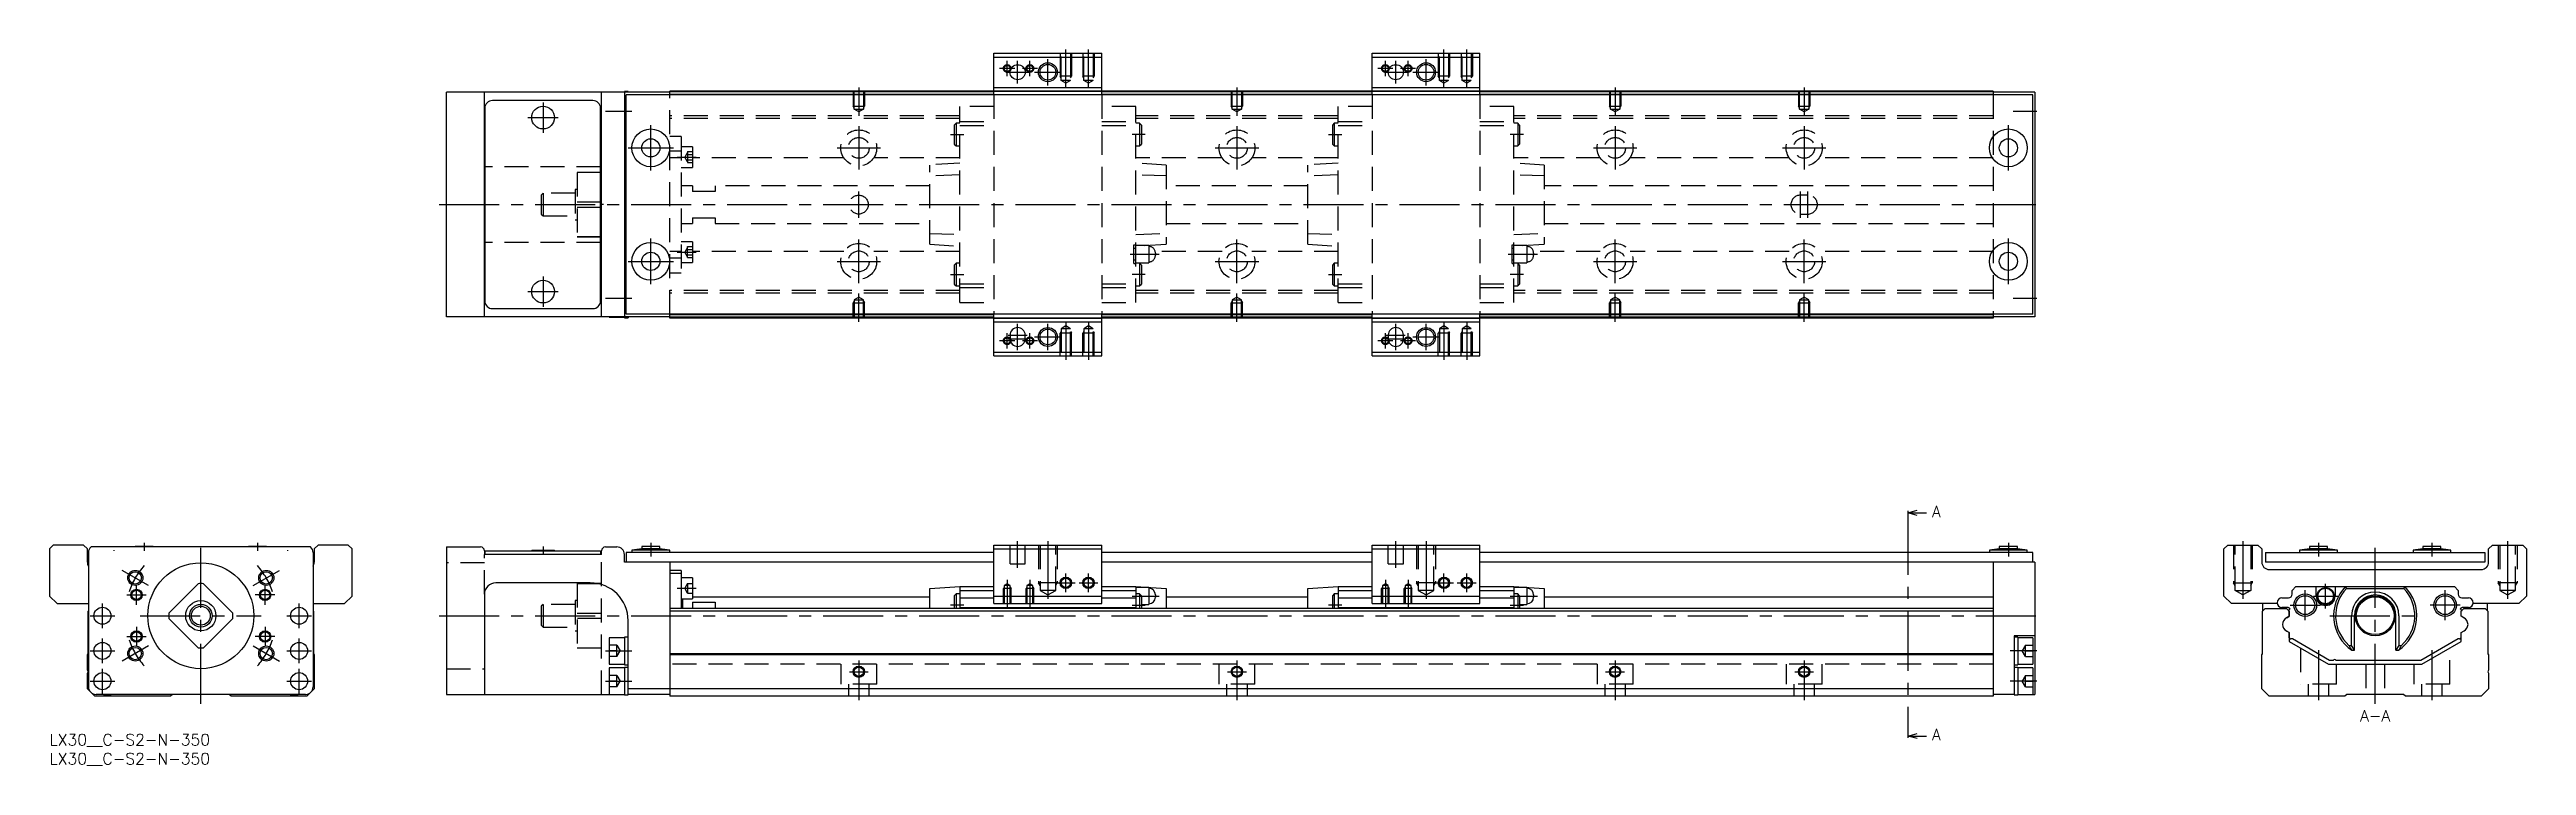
# Model space of a CAD drawing. Extents: x 0 to 655, y -8 to 181.
import ezdxf

# ---------------------------------------------------------------- set-up
doc = ezdxf.new("R2010")
doc.units = 0
doc.header["$LTSCALE"] = 0.5
doc.linetypes.add('CENTER', pattern=[50.8, 31.75, -6.35, 6.35, -6.35])
doc.linetypes.add('DASHED', pattern=[19.05, 12.7, -6.35])
for name, color, linetype in [('MSM_CENTER', 1, 'CENTER'), ('MSM_CONTINUOUS', 7, 'CONTINUOUS'), ('MSM_DASHED', 4, 'DASHED'), ('MSM_NARROW', 5, 'CONTINUOUS'), ('MSM_PART_NUMBER', 7, 'CONTINUOUS')]:
    doc.layers.add(name, color=color, linetype=linetype)
doc.styles.get("Standard").update_dxf_attribs({"font": 'txt.shx', "height": 3, "bigfont": 'bigfont.shx'})

# ---------------------------------------------------------------- blocks, each defined once
blk = doc.blocks.new('*U2')
at = {"layer": 'MSM_PART_NUMBER'}
blk.add_text('LX30__C-S2-N-350', height=3, dxfattribs=at).set_placement((0, -3))
blk = doc.blocks.new('*U3')
at = {"layer": 'MSM_PART_NUMBER'}
blk.add_text('LX30__C-S2-N-350', height=3, dxfattribs=at).set_placement((0, -8))

msp = doc.modelspace()

# ---------------------------------------------------------------- linework, layer by layer
at = {"layer": 'MSM_CENTER'}
for p, q in [((253.25, 174), (253.25, 178)), ((256, 172), (256, 178)), ((259.25, 174), (259.25, 178)), ((264, 171.5), (264, 178.5)), ((268.75, 171.09), (268.75, 181)), ((274.75, 171.09), (274.75, 181)), ((353.25, 174), (353.25, 178)), ((356, 172), (356, 178)), ((359.25, 174), (359.25, 178)), ((364, 171.5), (364, 178.5)), ((368.75, 171.09), (368.75, 181)), ((374.75, 171.09), (374.75, 181)), ((214, 171), (214, 163.49)), ((255.25, 176), (251.25, 176)), ((253, 175), (259, 175)), ((261.25, 176), (257.25, 176)), ((260.5, 175), (267.5, 175)), ((314, 171), (314, 163.49)), ((355.25, 176), (351.25, 176)), ((353, 175), (359, 175)), ((361.25, 176), (357.25, 176)), ((360.5, 175), (367.5, 175)), ((414, 171), (414, 163.49)), ((464, 171), (464, 163.49)), ((130.5, 167), (130.5, 159)), ((147, 164.7), (154, 164.7)), ((519.25, 164.7), (525.5, 164.7)), ((126.5, 163), (134.5, 163)), ((159, 149), (159, 161)), ((214, 160.75), (214, 149.25)), ((238.25, 158.5), (241.75, 158.5)), ((289.75, 158.5), (286.25, 158.5)), ((314, 160.75), (314, 149.25)), ((338.25, 158.5), (341.75, 158.5)), ((389.75, 158.5), (386.25, 158.5)), ((414, 160.75), (414, 149.25)), ((464, 160.75), (464, 149.25)), ((518, 149), (518, 161)), ((153, 155), (165, 155)), ((166, 152.55), (171, 152.55)), ((208.25, 155), (219.75, 155)), ((308.25, 155), (319.75, 155)), ((408.25, 155), (419.75, 155)), ((458.25, 155), (469.75, 155)), ((103, 140), (527, 140)), ((214, 136.5), (214, 143.5)), ((463, 136.5), (463, 143.5)), ((465, 136.5), (465, 143.5)), ((153, 125), (165, 125)), ((159, 119), (159, 131)), ((166, 127.44), (171, 127.44)), ((208.25, 125), (219.75, 125)), ((214, 119.25), (214, 130.75)), ((285.75, 126.9), (293.45, 126.9)), ((308.25, 125), (319.75, 125)), ((314, 119.25), (314, 130.75)), ((385.75, 126.9), (393.45, 126.9)), ((408.25, 125), (419.75, 125)), ((414, 119.25), (414, 130.75)), ((458.25, 125), (469.75, 125)), ((464, 119.25), (464, 130.75)), ((518, 119), (518, 131)), ((130.5, 121), (130.5, 113)), ((238.25, 121.5), (241.75, 121.5)), ((289.75, 121.5), (286.25, 121.5)), ((338.25, 121.5), (341.75, 121.5)), ((389.75, 121.5), (386.25, 121.5)), ((126.5, 117), (134.5, 117)), ((147, 115.3), (154, 115.3)), ((214, 109), (214, 116.51)), ((314, 109), (314, 116.51)), ((414, 109), (414, 116.51)), ((464, 109), (464, 116.51)), ((519.25, 115.3), (525.5, 115.3)), ((253.25, 102), (253.25, 106)), ((253.5, 105.5), (258.5, 105.5)), ((256, 101.5), (256, 108.5)), ((259.25, 102), (259.25, 106)), ((260.5, 105), (267.5, 105)), ((264, 101.5), (264, 108.5)), ((268.75, 108.91), (268.75, 99)), ((274.75, 108.91), (274.75, 99)), ((353.25, 102), (353.25, 106)), ((353.5, 105.5), (358.5, 105.5)), ((356, 101.5), (356, 108.5)), ((359.25, 102), (359.25, 106)), ((360.5, 105), (367.5, 105)), ((364, 101.5), (364, 108.5)), ((368.75, 108.91), (368.75, 99)), ((374.75, 108.91), (374.75, 99)), ((255.25, 104), (251.25, 104)), ((253.5, 104.5), (258.5, 104.5)), ((261.25, 104), (257.25, 104)), ((355.25, 104), (351.25, 104)), ((353.5, 104.5), (358.5, 104.5)), ((361.25, 104), (357.25, 104)), ((491.38, 58), (491.38, 0)), ((17, 48.6), (17, 48.49)), ((25, 50.6), (25, 48.5)), ((40, 8), (40, 51.5)), ((55, 50.6), (55, 48.5)), ((63, 48.49), (63, 48.6)), ((130.5, 49.6), (130.5, 47.49)), ((159, 50.6), (159, 47)), ((256, 44), (256, 51)), ((264, 51), (264, 35.81)), ((356, 44), (356, 51)), ((364, 51), (364, 35.81)), ((518, 50.6), (518, 47)), ((580, 51), (580, 35.81)), ((600, 50.6), (600, 47)), ((615, 8), (615, 51.5)), ((630, 50.6), (630, 47)), ((650, 51), (650, 35.81)), ((26.14, 39.3), (19.22, 43.3)), ((23, 34.22), (23, 39.38)), ((53.86, 39.3), (60.78, 43.3)), ((57, 34.22), (57, 39.38)), ((253.25, 40.76), (253.25, 33.5)), ((259.25, 40.76), (259.25, 33.5)), ((266.25, 40), (271.25, 40)), ((268.75, 37.5), (268.75, 42.5)), ((272.25, 40), (277.25, 40)), ((274.75, 37.5), (274.75, 42.5)), ((353.25, 40.76), (353.25, 33.5)), ((359.25, 40.76), (359.25, 33.5)), ((366.25, 40), (371.25, 40)), ((368.75, 37.5), (368.75, 42.5)), ((372.25, 40), (377.25, 40)), ((374.75, 37.5), (374.75, 42.5)), ((601.9, 33.25), (601.9, 39.75)), ((14, 28.05), (14, 34.55)), ((20.42, 36.8), (25.57, 36.8)), ((59.57, 36.8), (54.42, 36.8)), ((66, 28.05), (66, 34.55)), ((166, 38.55), (171, 38.55)), ((241.75, 34.1), (238.25, 34.1)), ((286.25, 36.5), (293.45, 36.5)), ((286.25, 34.1), (289.75, 34.1)), ((341.75, 34.1), (338.25, 34.1)), ((386.25, 36.5), (393.45, 36.5)), ((386.25, 34.1), (389.75, 34.1)), ((592.5, 34.1), (600.5, 34.1)), ((596.5, 30.1), (596.5, 38.1)), ((598.65, 36.5), (605.15, 36.5)), ((637.5, 34.1), (629.5, 34.1)), ((633.5, 30.1), (633.5, 38.1)), ((10.75, 31.3), (17.25, 31.3)), ((23, 28.38), (23, 23.23)), ((24, 31.3), (56, 31.3)), ((57, 28.38), (57, 23.23)), ((62.75, 31.3), (69.25, 31.3)), ((103, 31.3), (527, 31.3)), ((603, 31.3), (627, 31.3)), ((10.75, 22), (17.25, 22)), ((14, 18.75), (14, 25.25)), ((26.14, 23.3), (19.22, 19.3)), ((20.42, 25.8), (25.57, 25.8)), ((53.86, 23.3), (60.78, 19.3)), ((59.57, 25.8), (54.42, 25.8)), ((62.75, 22), (69.25, 22)), ((66, 18.75), (66, 25.25)), ((147, 22), (154, 22)), ((525.5, 22), (518.5, 22)), ((600, 22.18), (600, 9)), ((630, 22.18), (630, 9)), ((10.75, 14), (17.25, 14)), ((14, 10.75), (14, 17.25)), ((62.75, 14), (69.25, 14)), ((66, 10.75), (66, 17.25)), ((147, 14), (154, 14)), ((211.5, 16.5), (216.5, 16.5)), ((214, 19.5), (214, 9)), ((311.5, 16.5), (316.5, 16.5)), ((314, 19.5), (314, 9)), ((411.5, 16.5), (416.5, 16.5)), ((414, 19.5), (414, 9)), ((461.5, 16.5), (466.5, 16.5)), ((464, 19.5), (464, 9)), ((525.5, 14), (518.5, 14))]:
    msp.add_line(p, q, dxfattribs=at)
for start, end in [(138.53845, 161.46155), (18.53845, 41.46155), (198.53845, 221.46155), (318.53845, 341.46155)]:
    msp.add_arc((40, 31.3), 20, start, end, dxfattribs=at)
at = {"layer": 'MSM_CONTINUOUS'}
for p, q in [((249.75, 169), (249.75, 180)), ((249.75, 180), (278.25, 180)), ((249.75, 179), (278.25, 179)), ((278.25, 169), (278.25, 180)), ((349.75, 169), (349.75, 180)), ((349.75, 180), (378.25, 180)), ((349.75, 179), (378.25, 179)), ((378.25, 169), (378.25, 180)), ((249.75, 171), (278.25, 171)), ((349.75, 171), (378.25, 171)), ((105, 110.3), (105, 169.7)), ((164, 169.7), (105, 169.7)), ((115, 110.3), (115, 169.7)), ((115.1, 165.5), (115.1, 114.5)), ((143.7, 167.5), (117.1, 167.5)), ((145.7, 114.5), (145.7, 165.5)), ((146, 110.3), (146, 169.7)), ((148, 169.75), (148, 169.7)), ((152, 169.75), (148, 169.75)), ((153, 169.9), (152, 169.9)), ((152, 169.9), (152, 110.1)), ((152.5, 111), (152.5, 169)), ((152.5, 111), (152.5, 169)), ((524.5, 169), (152.5, 169)), ((153, 169.9), (153, 169.7)), ((164, 169), (164, 170)), ((514, 170), (164, 170)), ((249.75, 169.8), (164, 169.8)), ((249.75, 169.1), (164, 169.1)), ((249.75, 170), (278.25, 170)), ((349.75, 169.8), (278.25, 169.8)), ((349.75, 169.1), (278.25, 169.1)), ((349.75, 170), (378.25, 170)), ((514, 169.8), (378.25, 169.8)), ((514, 169.1), (378.25, 169.1)), ((514, 170), (514, 169)), ((525, 169.7), (514, 169.7)), ((524.5, 111), (524.5, 169)), ((525, 169.7), (525, 110.3)), ((115, 158.2), (115.1, 158.2)), ((145.7, 158.2), (146, 158.2)), ((115.1, 150), (115, 150)), ((146, 150), (145.7, 150)), ((146, 148.5), (145.7, 148.5)), ((146, 148.47), (145.7, 148.47)), ((145.7, 140.72), (146, 140.72)), ((145.7, 140.72), (146, 140.72)), ((146, 139.28), (145.7, 139.28)), ((146, 139.28), (145.7, 139.28)), ((146, 131.53), (145.7, 131.53)), ((146, 131.5), (145.7, 131.5)), ((115.1, 130), (115, 130)), ((146, 130), (145.7, 130)), ((115.1, 121.8), (115, 121.8)), ((146, 121.8), (145.7, 121.8)), ((117.1, 112.5), (143.7, 112.5)), ((164, 110.3), (105, 110.3)), ((148, 110.3), (148, 110.25)), ((148, 110.25), (152, 110.25)), ((152, 110.1), (153, 110.1)), ((524.5, 111), (152.5, 111)), ((153, 110.3), (153, 110.1)), ((164, 110), (164, 111)), ((249.75, 110.9), (164, 110.9)), ((249.75, 110.2), (164, 110.2)), ((514, 110), (164, 110)), ((249.75, 100), (249.75, 111)), ((249.75, 110), (278.25, 110)), ((249.75, 109), (278.25, 109)), ((254, 105.5), (254, 104.5)), ((258, 104.5), (258, 105.5)), ((278.25, 100), (278.25, 111)), ((349.75, 110.9), (278.25, 110.9)), ((349.75, 110.2), (278.25, 110.2)), ((349.75, 100), (349.75, 111)), ((349.75, 110), (378.25, 110)), ((349.75, 109), (378.25, 109)), ((354, 105.5), (354, 104.5)), ((358, 104.5), (358, 105.5)), ((378.25, 100), (378.25, 111)), ((514, 110.9), (378.25, 110.9)), ((514, 110.2), (378.25, 110.2)), ((514, 111), (514, 110)), ((525, 110.3), (514, 110.3)), ((249.75, 101), (278.25, 101)), ((249.75, 100), (278.25, 100)), ((349.75, 101), (378.25, 101)), ((349.75, 100), (378.25, 100)), ((491.38, 58.5), (493.87, 59.17)), ((491.38, 59), (491.38, 58)), ((493.87, 57.83), (491.38, 58.5)), ((491.38, 58.5), (496.38, 58.5)), ((1, 50), (0, 49)), ((0, 49), (0, 36.5)), ((9, 50), (1, 50)), ((10, 49), (9, 50)), ((10, 45.5), (10, 49)), ((10.3, 48), (10.3, 12.5)), ((69.02, 49.5), (10.98, 49.5)), ((22.6, 49.6), (22.6, 49.5)), ((27.4, 49.6), (22.6, 49.6)), ((27.4, 49.5), (27.4, 49.6)), ((52.6, 49.6), (52.6, 49.5)), ((57.4, 49.6), (52.6, 49.6)), ((57.4, 49.5), (57.4, 49.6)), ((69.7, 48), (69.7, 12.5)), ((71, 50), (70, 49)), ((70, 49), (70, 45.5)), ((79, 50), (71, 50)), ((80, 49), (79, 50)), ((80, 36.5), (80, 49)), ((105, 49.5), (105, 10.5)), ((105, 49.5), (114, 49.5)), ((115, 48.5), (115, 47.5)), ((146, 47.5), (115, 47.5)), ((115.1, 48.5), (115.1, 47.5)), ((115.1, 48.5), (145.7, 48.5)), ((127.5, 48.6), (133.5, 48.6)), ((127.5, 48.6), (127.5, 48.5)), ((133.5, 48.5), (133.5, 48.6)), ((145.7, 48.5), (145.7, 47.5)), ((146, 47.5), (146, 48.5)), ((147, 49.5), (150, 49.5)), ((152, 45.5), (152, 47.5)), ((152.5, 48), (152.5, 45.5)), ((249.75, 48), (152.5, 48)), ((156.6, 49), (154, 48.6)), ((154, 48.6), (154, 48)), ((164, 48.6), (154, 48.6)), ((156.6, 49.6), (156.6, 49)), ((161.4, 49.6), (156.6, 49.6)), ((161.4, 49), (156.6, 49)), ((161.4, 49), (161.4, 49.6)), ((164, 48.6), (161.4, 49)), ((164, 48), (164, 48.6)), ((249.75, 50), (278.25, 50)), ((249.75, 34.5), (249.75, 50)), ((249.75, 49), (278.25, 49)), ((278.25, 34.5), (278.25, 50)), ((349.75, 48), (278.25, 48)), ((349.75, 50), (378.25, 50)), ((349.75, 34.5), (349.75, 50)), ((349.75, 49), (378.25, 49)), ((378.25, 34.5), (378.25, 50)), ((524.5, 48), (378.25, 48)), ((515.6, 49), (513, 48.6)), ((513, 48.6), (513, 48)), ((523, 48.6), (513, 48.6)), ((515.6, 49.6), (515.6, 49)), ((520.4, 49.6), (515.6, 49.6)), ((520.4, 49), (515.6, 49)), ((520.4, 49), (520.4, 49.6)), ((523, 48.6), (520.4, 49)), ((523, 48), (523, 48.6)), ((524.5, 45.5), (524.5, 48)), ((575, 49), (576, 50)), ((575, 36.5), (575, 49)), ((576, 50), (584, 50)), ((584, 50), (585, 49)), ((585, 49), (585, 45.5)), ((586, 48), (644, 48)), ((586, 48), (586, 45.5)), ((597.6, 49), (595, 48.6)), ((605, 48.6), (595, 48.6)), ((595, 48.6), (595, 48)), ((602.4, 49.6), (597.6, 49.6)), ((597.6, 49.6), (597.6, 49)), ((602.4, 49), (597.6, 49)), ((602.4, 49), (602.4, 49.6)), ((605, 48.6), (602.4, 49)), ((605, 48), (605, 48.6)), ((627.6, 49), (625, 48.6)), ((635, 48.6), (625, 48.6)), ((625, 48.6), (625, 48)), ((632.4, 49.6), (627.6, 49.6)), ((627.6, 49.6), (627.6, 49)), ((632.4, 49), (627.6, 49)), ((632.4, 49), (632.4, 49.6)), ((635, 48.6), (632.4, 49)), ((635, 48), (635, 48.6)), ((644, 48), (644, 45.5)), ((645, 49), (646, 50)), ((645, 45.5), (645, 49)), ((646, 50), (654, 50)), ((654, 50), (655, 49)), ((655, 49), (655, 36.5)), ((39.28, 39.77), (31.53, 32.02)), ((48.47, 32.02), (40.72, 39.77)), ((143, 40), (118, 40)), ((249.75, 45.5), (152, 45.5)), ((164, 45.5), (164, 10)), ((167, 43.3), (164, 43.3)), ((167, 42.45), (164, 42.45)), ((167, 43.3), (167, 33.2)), ((170, 41.3), (167, 41.3)), ((170, 41.3), (170, 35.8)), ((349.75, 45.5), (278.25, 45.5)), ((525, 45.5), (378.25, 45.5)), ((514, 45.5), (514, 10)), ((525, 45.5), (525, 10.5)), ((644, 45.5), (586, 45.5)), ((587, 43.5), (643, 43.5)), ((0, 36.5), (2, 34.5)), ((2, 34.5), (10.3, 34.5)), ((69.7, 34.5), (78, 34.5)), ((78, 34.5), (80, 36.5)), ((115, 37), (115, 10.5)), ((514, 33.2), (164, 33.2)), ((167, 35.8), (170, 35.8)), ((167.5, 33.2), (167.5, 35.8)), ((170, 36.3), (232.75, 36.3)), ((170, 34.87), (176, 34.87)), ((170, 34.87), (170, 33.2)), ((176, 34.87), (176, 33.2)), ((232.75, 38.5), (240.75, 39)), ((232.75, 33.2), (232.75, 38.5)), ((239.75, 37.1), (239.25, 36.6)), ((239.25, 36.6), (239.25, 33.2)), ((240.75, 37.1), (239.75, 37.1)), ((239.75, 37.1), (239.75, 33.2)), ((240.75, 39), (249.75, 39)), ((240.75, 39), (240.75, 33.2)), ((240.75, 38), (249.75, 38)), ((240.75, 36), (249.75, 36)), ((240.75, 33.5), (287.25, 33.5)), ((249.75, 36.5), (278.25, 36.5)), ((249.75, 34.5), (278.25, 34.5)), ((278.25, 39), (287.25, 39)), ((278.25, 38), (287.25, 38)), ((278.25, 36), (287.25, 36)), ((287.25, 39), (295.25, 38.5)), ((287.25, 39), (287.25, 33.2)), ((290.7, 38.75), (287.25, 38.75)), ((288.25, 37.1), (287.25, 37.1)), ((288.75, 36.6), (288.25, 37.1)), ((288.25, 37.1), (288.25, 33.2)), ((288.75, 36.6), (288.75, 33.2)), ((288.75, 34.25), (290.7, 34.25)), ((290.7, 38.75), (290.7, 34.25)), ((292.45, 36.8), (292.45, 36.2)), ((295.25, 38.5), (295.25, 33.2)), ((295.25, 36.3), (332.75, 36.3)), ((332.75, 38.5), (340.75, 39)), ((332.75, 33.2), (332.75, 38.5)), ((339.75, 37.1), (339.25, 36.6)), ((339.25, 36.6), (339.25, 33.2)), ((340.75, 37.1), (339.75, 37.1)), ((339.75, 37.1), (339.75, 33.2)), ((340.75, 39), (349.75, 39)), ((340.75, 39), (340.75, 33.2)), ((340.75, 38), (349.75, 38)), ((340.75, 36), (349.75, 36)), ((340.75, 33.5), (387.25, 33.5)), ((349.75, 36.5), (378.25, 36.5)), ((349.75, 34.5), (378.25, 34.5)), ((378.25, 39), (387.25, 39)), ((378.25, 38), (387.25, 38)), ((378.25, 36), (387.25, 36)), ((387.25, 39), (395.25, 38.5)), ((387.25, 39), (387.25, 33.2)), ((390.7, 38.75), (387.25, 38.75)), ((388.25, 37.1), (387.25, 37.1)), ((388.75, 36.6), (388.25, 37.1)), ((388.25, 37.1), (388.25, 33.2)), ((388.75, 36.6), (388.75, 33.2)), ((388.75, 34.25), (390.7, 34.25)), ((390.7, 38.75), (390.7, 34.25)), ((392.45, 36.8), (392.45, 36.2)), ((395.25, 38.5), (395.25, 33.2)), ((395.25, 36.3), (514, 36.3)), ((577, 34.5), (575, 36.5)), ((589.13, 34.5), (577, 34.5)), ((585.2, 32.5), (585.9, 33.2)), ((585.3, 32.6), (585.3, 34.5)), ((585.9, 33.2), (591.55, 33.2)), ((590.35, 36), (592.05, 36)), ((591.75, 33.5), (590.35, 33.5)), ((591.55, 33.2), (592.25, 32.5)), ((593.05, 38), (594.05, 39)), ((593.05, 37), (593.05, 38)), ((594.05, 39), (635.95, 39)), ((599.4, 36.5), (599.4, 39)), ((604.4, 39), (604.4, 36.5)), ((607.14, 39), (607.4, 38.5)), ((607.4, 38.5), (622.6, 38.5)), ((622.6, 38.5), (622.86, 39)), ((635.95, 39), (636.95, 38)), ((636.95, 38), (636.95, 37)), ((637.75, 32.5), (638.45, 33.2)), ((637.95, 36), (639.65, 36)), ((639.65, 33.5), (638.25, 33.5)), ((638.45, 33.2), (644.1, 33.2)), ((653, 34.5), (640.87, 34.5)), ((644.1, 33.2), (644.8, 32.5)), ((644.7, 32.6), (644.7, 34.5)), ((655, 36.5), (653, 34.5)), ((10.2, 32.5), (10.3, 32.6)), ((10.2, 21.2), (10.2, 32.5)), ((31.53, 30.58), (39.28, 22.83)), ((40.72, 22.83), (48.47, 30.58)), ((69.7, 32.6), (69.8, 32.5)), ((69.8, 32.5), (69.8, 21.2)), ((153, 10.35), (153, 30)), ((514, 32.5), (164, 32.5)), ((585.2, 21.2), (585.2, 32.5)), ((592.25, 31.15), (591.5, 30.72)), ((592.25, 26.85), (591.5, 27.28)), ((591.6, 30.78), (592.25, 31.15)), ((591.6, 27.22), (592.25, 26.85)), ((592.2, 32.55), (592.2, 32.7)), ((592.25, 32.5), (592.2, 32.55)), ((592.25, 31.15), (592.25, 32.5)), ((592.25, 32.5), (592.25, 31.15)), ((592.25, 25.45), (592.25, 26.85)), ((592.25, 26.85), (592.25, 24.5)), ((608.74, 23.45), (608.74, 31.3)), ((609.5, 22.2), (609.5, 31.3)), ((620.5, 22.2), (620.5, 31.3)), ((621.26, 31.3), (621.26, 23.45)), ((637.75, 31.15), (637.75, 32.5)), ((638.4, 30.78), (637.75, 31.15)), ((637.75, 26.85), (638.5, 27.28)), ((637.75, 24.5), (637.75, 26.85)), ((637.8, 32.7), (637.8, 32.55)), ((638.4, 30.78), (638.49, 30.73)), ((644.8, 32.5), (644.8, 21.2)), ((10, 21), (10.2, 21.2)), ((10, 16.9), (10, 21)), ((69.8, 21.2), (70, 21)), ((70, 21), (70, 12)), ((152, 25.5), (148, 25.5)), ((148, 25.5), (148, 18.5)), ((153, 25.65), (152, 25.65)), ((152, 25.65), (152, 18.35)), ((514, 21.2), (164, 21.2)), ((514, 21), (164, 21)), ((525, 26), (519.5, 26)), ((519.5, 26), (519.5, 10.35)), ((520.5, 25.65), (519.5, 25.65)), ((520.5, 25.65), (520.5, 18.35)), ((524.5, 25.5), (520.5, 25.5)), ((524.5, 25.5), (524.5, 18.5)), ((585, 21), (585.2, 21.2)), ((585, 12), (585, 21)), ((592.25, 24.5), (602.64, 18.5)), ((593.1, 25.16), (592.7, 25.16)), ((602.91, 19.5), (593.1, 25.16)), ((608.07, 23.45), (608.74, 23.45)), ((609.5, 22.2), (608.74, 23.45)), ((608.82, 22.2), (609.5, 22.2)), ((621.26, 23.45), (620.5, 22.2)), ((620.5, 22.2), (621.18, 22.2)), ((621.26, 23.45), (621.93, 23.45)), ((636.9, 25.16), (627.09, 19.5)), ((627.36, 18.5), (637.75, 24.5)), ((637.3, 25.16), (636.9, 25.16)), ((644.8, 21.2), (645, 21)), ((645, 21), (645, 16.9)), ((10, 12), (10, 16.1)), ((148, 18.5), (152, 18.5)), ((152, 17.5), (148, 17.5)), ((148, 17.5), (148, 10.5)), ((152, 18.35), (153, 18.35)), ((153, 17.65), (152, 17.65)), ((152, 17.65), (152, 10.35)), ((519.5, 18.35), (520.5, 18.35)), ((520.5, 17.65), (519.5, 17.65)), ((520.5, 18.5), (524.5, 18.5)), ((520.5, 17.65), (520.5, 10.35)), ((524.5, 17.5), (520.5, 17.5)), ((524.5, 17.5), (524.5, 10.5)), ((602.64, 18.5), (627.36, 18.5)), ((603.85, 19.5), (602.91, 19.5)), ((627.09, 19.5), (604.65, 19.5)), ((645, 16.1), (645, 12)), ((10.7, 11.3), (10, 12)), ((12, 10), (11.1, 10.9)), ((32, 10), (12, 10)), ((67.7, 10.5), (12.3, 10.5)), ((32.5, 10.5), (32, 10)), ((48, 10), (47.5, 10.5)), ((68, 10), (48, 10)), ((68.9, 10.9), (68, 10)), ((70, 12), (69.3, 11.3)), ((105, 10.5), (152, 10.5)), ((152, 10.35), (153, 10.35)), ((514, 12), (153, 12)), ((164, 10.5), (153, 10.5)), ((514, 10), (164, 10)), ((519.5, 10.5), (514, 10.5)), ((519.5, 10.35), (520.5, 10.35)), ((520.5, 10.5), (525, 10.5)), ((587, 10), (585, 12)), ((607, 10), (587, 10)), ((607.5, 10.5), (607, 10)), ((622.5, 10.5), (607.5, 10.5)), ((623, 10), (622.5, 10.5)), ((643, 10), (623, 10)), ((645, 12), (643, 10)), ((491.38, -0.5), (493.87, 0.17)), ((491.38, 0), (491.38, -1)), ((493.87, -1.17), (491.38, -0.5)), ((491.38, -0.5), (496.38, -0.5))]:
    msp.add_line(p, q, dxfattribs=at)
for centre, radius in [((256, 175), 2), ((264, 175), 2.07), ((356, 175), 2), ((364, 175), 2.07), ((130.5, 163), 3), ((159, 155), 5), ((159, 155), 2.4), ((518, 155), 5), ((518, 155), 2.4), ((159, 125), 5), ((159, 125), 2.4), ((518, 125), 5), ((518, 125), 2.4), ((130.5, 117), 3), ((264, 105), 2.07), ((364, 105), 2.07), ((22.68, 41.3), 1.62), ((40, 31.3), 14), ((57.32, 41.3), 1.62), ((268.75, 40), 1.23), ((274.75, 40), 1.23), ((368.75, 40), 1.23), ((374.75, 40), 1.23), ((14, 31.3), 2.25), ((23, 36.8), 1.23), ((40, 31.3), 4), ((40, 31.3), 3), ((40, 31.3), 2.5), ((57, 36.8), 1.23), ((66, 31.3), 2.25), ((596.5, 34.1), 3), ((596.5, 34.1), 2.5), ((601.9, 36.5), 2.25), ((601.9, 36.5), 2.05), ((615, 31.3), 5.3), ((615, 31.3), 5), ((633.5, 34.1), 3), ((633.5, 34.1), 2.5), ((23, 25.8), 1.23), ((57, 25.8), 1.23), ((14, 22), 2.25), ((22.68, 21.3), 1.62), ((57.32, 21.3), 1.62), ((66, 22), 2.25), ((14, 14), 2.25), ((66, 14), 2.25), ((214, 16.5), 1.23), ((314, 16.5), 1.23), ((414, 16.5), 1.23), ((464, 16.5), 1.23)]:
    msp.add_circle(centre, radius, dxfattribs=at)
for centre, radius, start, end in [((117.1, 165.5), 2, 90, 180), ((143.7, 165.5), 2, 0, 90), ((117.1, 114.5), 2, 180, 270), ((143.7, 114.5), 2, 270, 0), ((256, 105.5), 2, 0, 180), ((356, 105.5), 2, 0, 180), ((256, 104.5), 2, 180, 0), ((356, 104.5), 2, 180, 0), ((12.3, 48), 2, 131.40962, 180), ((67.7, 48), 2, 0, 48.59038), ((114, 48.5), 1, 0, 90), ((147, 48.5), 1, 90, 180), ((150, 47.5), 2, 0, 90), ((12, 45.5), 2, 180, 211.78833), ((40, 31.3), 8.5, 85.11917, 94.88083), ((68, 45.5), 2, 328.21167, 0), ((118, 37), 3, 90, 180), ((143, 30), 10, 0, 90), ((587, 45.5), 2, 180, 270), ((643, 45.5), 2, 270, 0), ((290.7, 36.8), 1.75, 0, 90), ((290.7, 36.2), 1.75, 270, 0), ((390.7, 36.8), 1.75, 0, 90), ((390.7, 36.2), 1.75, 270, 0), ((590.35, 34.75), 1.25, 90, 270), ((591.75, 32.5), 1, 41.23398, 90), ((592.05, 37), 1, 270, 0), ((592.7, 32.7), 0.5, 113.32535, 180), ((601.9, 36.5), 2.5, 180, 0), ((615, 31.3), 11, 135.573, 235.81959), ((615, 31.3), 10.47, 136.57129, 228.55525), ((615, 31.3), 6.26, 0, 180), ((615, 31.3), 5.5, 0, 180), ((615, 31.3), 11, 304.18041, 44.427), ((615, 31.3), 10.47, 311.44475, 43.42871), ((637.95, 37), 1, 180, 270), ((638.25, 32.5), 1, 90, 138.76602), ((637.3, 32.7), 0.5, 0, 66.67465), ((639.65, 34.75), 1.25, 270, 90), ((40, 31.3), 8.5, 175.11917, 184.88083), ((40, 31.3), 8.5, 355.11917, 4.88083), ((592.65, 28.85), 2.2, 121.45533, 176.01903), ((592.65, 29.15), 2.2, 183.98097, 238.54467), ((592.65, 29.15), 2.2, 183.98097, 241.45517), ((592.65, 28.85), 2.2, 121.38869, 134.53306), ((637.35, 28.85), 2.2, 3.98097, 61.45517), ((637.35, 29.15), 2.2, 301.45533, 356.01903), ((40, 31.3), 8.5, 265.11917, 274.88083), ((592.7, 25.66), 0.5, 205.84193, 270), ((604.25, 19.2), 0.5, 36.8699, 143.1301), ((616, 27.35), 8.83, 206.14749, 215.62533), ((614, 27.35), 8.84, 324.37545, 333.85173), ((637.3, 25.66), 0.5, 270, 334.15807), ((9.7, 16.5), 0.5, 306.8699, 53.1301), ((645.3, 16.5), 0.5, 126.8699, 233.1301), ((12.3, 12.5), 2, 180, 270), ((15.3, 14), 3.65, 253.51703, 286.48297), ((64.7, 14), 3.65, 253.51703, 286.48297), ((67.7, 12.5), 2, 270, 0)]:
    msp.add_arc(centre, radius, start, end, dxfattribs=at)
at = {"layer": 'MSM_DASHED'}
for p, q in [((267.25, 180), (267.25, 174)), ((267.52, 172.8), (267.52, 180)), ((269.98, 180), (269.98, 172.8)), ((270.25, 180), (270.25, 174)), ((273.25, 180), (273.25, 174)), ((273.52, 172.8), (273.52, 180)), ((275.98, 180), (275.98, 172.8)), ((276.25, 180), (276.25, 174)), ((367.25, 180), (367.25, 174)), ((367.52, 172.8), (367.52, 180)), ((369.98, 180), (369.98, 172.8)), ((370.25, 180), (370.25, 174)), ((373.25, 180), (373.25, 174)), ((373.52, 172.8), (373.52, 180)), ((375.98, 180), (375.98, 172.8)), ((376.25, 180), (376.25, 174)), ((270.25, 174), (267.25, 174)), ((267.52, 173.53), (267.25, 174)), ((269.98, 172.8), (267.52, 172.8)), ((268.75, 172.09), (267.52, 172.8)), ((269.98, 172.8), (268.75, 172.09)), ((269.98, 173.53), (270.25, 174)), ((276.25, 174), (273.25, 174)), ((273.52, 173.53), (273.25, 174)), ((275.98, 172.8), (273.52, 172.8)), ((274.75, 172.09), (273.52, 172.8)), ((275.98, 172.8), (274.75, 172.09)), ((275.98, 173.53), (276.25, 174)), ((370.25, 174), (367.25, 174)), ((367.52, 173.53), (367.25, 174)), ((369.98, 172.8), (367.52, 172.8)), ((368.75, 172.09), (367.52, 172.8)), ((369.98, 172.8), (368.75, 172.09)), ((369.98, 173.53), (370.25, 174)), ((376.25, 174), (373.25, 174)), ((373.52, 173.53), (373.25, 174)), ((375.98, 172.8), (373.52, 172.8)), ((374.75, 172.09), (373.52, 172.8)), ((375.98, 172.8), (374.75, 172.09)), ((375.98, 173.53), (376.25, 174)), ((164, 111), (164, 169)), ((212.5, 170), (212.5, 166)), ((212.77, 165.53), (212.5, 166)), ((212.5, 166), (215.5, 166)), ((212.77, 165.2), (212.77, 170)), ((212.77, 165.2), (215.23, 165.2)), ((214, 164.49), (212.77, 165.2)), ((215.23, 165.2), (214, 164.49)), ((215.23, 170), (215.23, 165.2)), ((215.23, 165.53), (215.5, 166)), ((215.5, 170), (215.5, 166)), ((249.75, 165.9), (240.75, 165.9)), ((240.75, 114.1), (240.75, 165.9)), ((249.75, 169), (249.75, 111)), ((278.25, 169), (278.25, 111)), ((287.25, 165.9), (278.25, 165.9)), ((287.25, 114.1), (287.25, 165.9)), ((312.5, 170), (312.5, 166)), ((312.77, 165.53), (312.5, 166)), ((312.5, 166), (315.5, 166)), ((312.77, 165.2), (312.77, 170)), ((312.77, 165.2), (315.23, 165.2)), ((314, 164.49), (312.77, 165.2)), ((315.23, 165.2), (314, 164.49)), ((315.23, 170), (315.23, 165.2)), ((315.23, 165.53), (315.5, 166)), ((315.5, 170), (315.5, 166)), ((349.75, 165.9), (340.75, 165.9)), ((340.75, 114.1), (340.75, 165.9)), ((349.75, 169), (349.75, 111)), ((378.25, 169), (378.25, 111)), ((387.25, 165.9), (378.25, 165.9)), ((387.25, 114.1), (387.25, 165.9)), ((412.5, 170), (412.5, 166)), ((412.77, 165.53), (412.5, 166)), ((412.5, 166), (415.5, 166)), ((412.77, 165.2), (412.77, 170)), ((412.77, 165.2), (415.23, 165.2)), ((414, 164.49), (412.77, 165.2)), ((415.23, 165.2), (414, 164.49)), ((415.23, 170), (415.23, 165.2)), ((415.23, 165.53), (415.5, 166)), ((415.5, 170), (415.5, 166)), ((462.5, 170), (462.5, 166)), ((462.77, 165.53), (462.5, 166)), ((462.5, 166), (465.5, 166)), ((462.77, 165.2), (462.77, 170)), ((462.77, 165.2), (465.23, 165.2)), ((464, 164.49), (462.77, 165.2)), ((465.23, 165.2), (464, 164.49)), ((465.23, 170), (465.23, 165.2)), ((465.23, 165.53), (465.5, 166)), ((465.5, 170), (465.5, 166)), ((514, 169), (514, 111)), ((240.75, 163.45), (164, 163.45)), ((240.75, 162.75), (164, 162.75)), ((167, 158), (164, 158)), ((167, 158), (167, 122)), ((239.75, 161.5), (239.25, 161)), ((239.25, 161), (239.25, 156)), ((239.75, 161.5), (239.75, 155.5)), ((240.75, 161.5), (239.75, 161.5)), ((240.75, 161.95), (249.75, 161.95)), ((240.75, 160.95), (249.75, 160.95)), ((278.25, 161.95), (287.25, 161.95)), ((278.25, 160.95), (287.25, 160.95)), ((340.75, 163.45), (287.25, 163.45)), ((340.75, 162.75), (287.25, 162.75)), ((288.25, 161.5), (287.25, 161.5)), ((288.25, 161.5), (288.25, 155.5)), ((288.75, 161), (288.25, 161.5)), ((288.75, 161), (288.75, 156)), ((339.75, 161.5), (339.25, 161)), ((339.25, 161), (339.25, 156)), ((339.75, 161.5), (339.75, 155.5)), ((340.75, 161.5), (339.75, 161.5)), ((340.75, 161.95), (349.75, 161.95)), ((340.75, 160.95), (349.75, 160.95)), ((378.25, 161.95), (387.25, 161.95)), ((378.25, 160.95), (387.25, 160.95)), ((514, 163.45), (387.25, 163.45)), ((514, 162.75), (387.25, 162.75)), ((388.25, 161.5), (387.25, 161.5)), ((388.25, 161.5), (388.25, 155.5)), ((388.75, 161), (388.25, 161.5)), ((388.75, 161), (388.75, 156)), ((167, 154.13), (164, 154.13)), ((167, 152.38), (164, 152.38)), ((170, 155.3), (167, 155.3)), ((168.7, 153.8), (167.98, 152.55)), ((168.7, 151.3), (167.98, 152.55)), ((168.7, 154), (170, 154)), ((168.7, 154), (168.7, 151.11)), ((168.7, 153.28), (170, 153.28)), ((168.7, 151.83), (170, 151.83)), ((168.7, 151.11), (170, 151.11)), ((170, 155.3), (170, 149.8)), ((210.05, 152.36), (170, 152.36)), ((240.75, 152.36), (217.95, 152.36)), ((240.75, 151), (232.75, 150.47)), ((239.25, 156), (239.75, 155.5)), ((239.75, 155.5), (240.75, 155.5)), ((287.25, 155.5), (288.25, 155.5)), ((310.05, 152.36), (287.25, 152.36)), ((295.25, 150.47), (287.25, 151)), ((288.25, 155.5), (288.75, 156)), ((340.75, 152.36), (317.95, 152.36)), ((340.75, 151), (332.75, 150.47)), ((339.25, 156), (339.75, 155.5)), ((339.75, 155.5), (340.75, 155.5)), ((387.25, 155.5), (388.25, 155.5)), ((410.05, 152.36), (387.25, 152.36)), ((395.25, 150.47), (387.25, 151)), ((388.25, 155.5), (388.75, 156)), ((460.05, 152.36), (417.95, 152.36)), ((514, 152.36), (467.95, 152.36)), ((145.7, 150), (115.1, 150)), ((139.5, 148.5), (139.5, 131.5)), ((145.7, 148.5), (139.5, 148.5)), ((145.7, 148.47), (139.5, 148.47)), ((167, 149.8), (170, 149.8)), ((170, 145), (167, 145)), ((170, 145), (170, 143.5)), ((176, 145), (176, 143.5)), ((232.75, 145), (176, 145)), ((232.75, 129.53), (232.75, 150.47)), ((240.75, 147.86), (232.75, 147.6)), ((295.25, 147.6), (287.25, 147.86)), ((295.25, 150.47), (295.25, 129.53)), ((332.75, 145), (295.25, 145)), ((332.75, 129.53), (332.75, 150.47)), ((340.75, 147.86), (332.75, 147.6)), ((395.25, 147.6), (387.25, 147.86)), ((395.25, 150.47), (395.25, 129.53)), ((514, 145), (395.25, 145)), ((130.5, 143), (130, 142.5)), ((130, 142.5), (130, 137.5)), ((130.5, 143), (130.5, 137)), ((139, 143), (130.5, 143)), ((139, 144), (139, 136)), ((139.5, 144), (139, 144)), ((139.5, 140.72), (145.7, 140.72)), ((145.7, 139.28), (139.5, 139.28)), ((146.5, 140), (146, 140)), ((176, 143.5), (170, 143.5)), ((465, 142.5), (463, 142.5)), ((130, 137.5), (130.5, 137)), ((130.5, 137), (139, 137)), ((139, 136), (139.5, 136)), ((139.5, 131.53), (145.7, 131.53)), ((139.5, 131.5), (145.7, 131.5)), ((167, 135), (170, 135)), ((170, 136.5), (176, 136.5)), ((170, 136.5), (170, 135)), ((176, 136.5), (176, 135)), ((176, 135), (232.75, 135)), ((232.75, 132.4), (240.75, 132.14)), ((287.25, 132.14), (295.25, 132.4)), ((295.25, 135), (332.75, 135)), ((332.75, 132.4), (340.75, 132.14)), ((387.25, 132.14), (395.25, 132.4)), ((395.25, 135), (514, 135)), ((463, 137.5), (465, 137.5)), ((145.7, 130), (115.1, 130)), ((167, 127.62), (164, 127.62)), ((167, 125.87), (164, 125.87)), ((170, 130.19), (167, 130.19)), ((167, 124.69), (170, 124.69)), ((168.7, 128.69), (167.98, 127.44)), ((168.7, 126.19), (167.98, 127.44)), ((168.7, 128.89), (170, 128.89)), ((168.7, 126), (168.7, 128.89)), ((168.7, 128.17), (170, 128.17)), ((168.7, 126.72), (170, 126.72)), ((168.7, 126), (170, 126)), ((170, 130.19), (170, 124.69)), ((210.05, 127.64), (170, 127.64)), ((240.75, 127.64), (217.95, 127.64)), ((232.75, 129.53), (240.75, 129)), ((239.75, 124.5), (239.25, 124)), ((239.75, 124.5), (239.75, 118.5)), ((240.75, 124.5), (239.75, 124.5)), ((286.75, 129.4), (287.25, 129.4)), ((286.75, 124.4), (286.75, 129.4)), ((287.25, 128.4), (286.75, 128.4)), ((286.75, 125.4), (287.25, 125.4)), ((290.7, 129.15), (287.25, 129.15)), ((287.25, 124.65), (290.7, 124.65)), ((288.25, 124.5), (287.25, 124.5)), ((288.75, 124), (288.25, 124.5)), ((288.25, 124.5), (288.25, 118.5)), ((289.51, 129.15), (295.25, 129.53)), ((290.7, 129.15), (290.7, 124.65)), ((310.05, 127.64), (292.39, 127.64)), ((292.45, 127.2), (292.45, 126.6)), ((340.75, 127.64), (317.95, 127.64)), ((332.75, 129.53), (340.75, 129)), ((339.75, 124.5), (339.25, 124)), ((339.75, 124.5), (339.75, 118.5)), ((340.75, 124.5), (339.75, 124.5)), ((386.75, 129.4), (387.25, 129.4)), ((386.75, 124.4), (386.75, 129.4)), ((387.25, 128.4), (386.75, 128.4)), ((386.75, 125.4), (387.25, 125.4)), ((390.7, 129.15), (387.25, 129.15)), ((387.25, 124.65), (390.7, 124.65)), ((388.25, 124.5), (387.25, 124.5)), ((388.75, 124), (388.25, 124.5)), ((388.25, 124.5), (388.25, 118.5)), ((389.51, 129.15), (395.25, 129.53)), ((390.7, 129.15), (390.7, 124.65)), ((410.05, 127.64), (392.39, 127.64)), ((392.45, 127.2), (392.45, 126.6)), ((460.05, 127.64), (417.95, 127.64)), ((514, 127.64), (467.95, 127.64)), ((164, 122), (167, 122)), ((239.25, 124), (239.25, 119)), ((239.25, 119), (239.75, 118.5)), ((239.75, 118.5), (240.75, 118.5)), ((240.75, 119.05), (249.75, 119.05)), ((240.75, 118.05), (249.75, 118.05)), ((278.25, 119.05), (287.25, 119.05)), ((278.25, 118.05), (287.25, 118.05)), ((286.75, 124.4), (287.25, 124.4)), ((287.25, 118.5), (288.25, 118.5)), ((288.25, 118.5), (288.75, 119)), ((288.75, 124), (288.75, 119)), ((339.25, 124), (339.25, 119)), ((339.25, 119), (339.75, 118.5)), ((339.75, 118.5), (340.75, 118.5)), ((340.75, 119.05), (349.75, 119.05)), ((340.75, 118.05), (349.75, 118.05)), ((378.25, 119.05), (387.25, 119.05)), ((378.25, 118.05), (387.25, 118.05)), ((386.75, 124.4), (387.25, 124.4)), ((387.25, 118.5), (388.25, 118.5)), ((388.25, 118.5), (388.75, 119)), ((388.75, 124), (388.75, 119)), ((240.75, 117.25), (164, 117.25)), ((240.75, 116.55), (164, 116.55)), ((212.77, 114.47), (212.5, 114)), ((212.5, 110), (212.5, 114)), ((212.5, 114), (215.5, 114)), ((214, 115.51), (212.77, 114.8)), ((212.77, 114.8), (212.77, 110)), ((212.77, 114.8), (215.23, 114.8)), ((215.23, 114.8), (214, 115.51)), ((215.23, 110), (215.23, 114.8)), ((215.23, 114.47), (215.5, 114)), ((215.5, 110), (215.5, 114)), ((240.75, 114.1), (249.75, 114.1)), ((278.25, 114.1), (287.25, 114.1)), ((340.75, 117.25), (287.25, 117.25)), ((340.75, 116.55), (287.25, 116.55)), ((312.77, 114.47), (312.5, 114)), ((312.5, 110), (312.5, 114)), ((312.5, 114), (315.5, 114)), ((314, 115.51), (312.77, 114.8)), ((312.77, 114.8), (312.77, 110)), ((312.77, 114.8), (315.23, 114.8)), ((315.23, 114.8), (314, 115.51)), ((315.23, 110), (315.23, 114.8)), ((315.23, 114.47), (315.5, 114)), ((315.5, 110), (315.5, 114)), ((340.75, 114.1), (349.75, 114.1)), ((378.25, 114.1), (387.25, 114.1)), ((514, 117.25), (387.25, 117.25)), ((514, 116.55), (387.25, 116.55)), ((412.77, 114.47), (412.5, 114)), ((412.5, 110), (412.5, 114)), ((412.5, 114), (415.5, 114)), ((414, 115.51), (412.77, 114.8)), ((412.77, 114.8), (412.77, 110)), ((412.77, 114.8), (415.23, 114.8)), ((415.23, 114.8), (414, 115.51)), ((415.23, 110), (415.23, 114.8)), ((415.23, 114.47), (415.5, 114)), ((415.5, 110), (415.5, 114)), ((462.77, 114.47), (462.5, 114)), ((462.5, 110), (462.5, 114)), ((462.5, 114), (465.5, 114)), ((464, 115.51), (462.77, 114.8)), ((462.77, 114.8), (462.77, 110)), ((462.77, 114.8), (465.23, 114.8)), ((465.23, 114.8), (464, 115.51)), ((465.23, 110), (465.23, 114.8)), ((465.23, 114.47), (465.5, 114)), ((465.5, 110), (465.5, 114)), ((267.52, 106.47), (267.25, 106)), ((270.25, 106), (267.25, 106)), ((267.25, 100), (267.25, 106)), ((268.75, 107.91), (267.52, 107.2)), ((267.52, 107.2), (267.52, 100)), ((269.98, 107.2), (267.52, 107.2)), ((269.98, 107.2), (268.75, 107.91)), ((269.98, 100), (269.98, 107.2)), ((269.98, 106.47), (270.25, 106)), ((270.25, 100), (270.25, 106)), ((273.52, 106.47), (273.25, 106)), ((276.25, 106), (273.25, 106)), ((273.25, 100), (273.25, 106)), ((274.75, 107.91), (273.52, 107.2)), ((273.52, 107.2), (273.52, 100)), ((275.98, 107.2), (273.52, 107.2)), ((275.98, 107.2), (274.75, 107.91)), ((275.98, 100), (275.98, 107.2)), ((275.98, 106.47), (276.25, 106)), ((276.25, 100), (276.25, 106)), ((367.52, 106.47), (367.25, 106)), ((370.25, 106), (367.25, 106)), ((367.25, 100), (367.25, 106)), ((368.75, 107.91), (367.52, 107.2)), ((367.52, 107.2), (367.52, 100)), ((369.98, 107.2), (367.52, 107.2)), ((369.98, 107.2), (368.75, 107.91)), ((369.98, 100), (369.98, 107.2)), ((369.98, 106.47), (370.25, 106)), ((370.25, 100), (370.25, 106)), ((373.52, 106.47), (373.25, 106)), ((376.25, 106), (373.25, 106)), ((373.25, 100), (373.25, 106)), ((374.75, 107.91), (373.52, 107.2)), ((373.52, 107.2), (373.52, 100)), ((375.98, 107.2), (373.52, 107.2)), ((375.98, 107.2), (374.75, 107.91)), ((375.98, 100), (375.98, 107.2)), ((375.98, 106.47), (376.25, 106)), ((376.25, 100), (376.25, 106)), ((115, 37), (115, 47.5)), ((146, 10.5), (146, 47.5)), ((254, 45), (254, 50)), ((258, 45), (258, 50)), ((261.5, 50), (261.5, 40)), ((261.93, 50), (261.93, 38)), ((266.07, 38), (266.07, 50)), ((266.5, 50), (266.5, 40)), ((354, 45), (354, 50)), ((358, 45), (358, 50)), ((361.5, 50), (361.5, 40)), ((361.93, 50), (361.93, 38)), ((366.07, 38), (366.07, 50)), ((366.5, 50), (366.5, 40)), ((577.5, 50), (577.5, 40)), ((577.93, 38), (577.93, 50)), ((582.07, 50), (582.07, 38)), ((582.5, 50), (582.5, 40)), ((647.5, 50), (647.5, 40)), ((647.93, 50), (647.93, 38)), ((652.07, 38), (652.07, 50)), ((652.5, 50), (652.5, 40)), ((115, 45.3), (105, 45.3)), ((139.5, 39.8), (139.5, 22.8)), ((146, 39.8), (139.5, 39.8)), ((146, 39.77), (139.5, 39.77)), ((168.7, 39.8), (167.98, 38.55)), ((168.7, 39.8), (170, 39.8)), ((168.7, 39.8), (168.7, 37.3)), ((253.25, 39.76), (252.47, 39.31)), ((254.03, 39.31), (252.47, 39.31)), ((252.47, 39.31), (252.47, 34.5)), ((254.03, 39.31), (253.25, 39.76)), ((254, 45), (258, 45)), ((254.03, 34.5), (254.03, 39.31)), ((259.25, 39.76), (258.47, 39.31)), ((260.03, 39.31), (258.47, 39.31)), ((258.47, 39.31), (258.47, 34.5)), ((260.03, 39.31), (259.25, 39.76)), ((260.03, 34.5), (260.03, 39.31)), ((266.5, 40), (261.5, 40)), ((261.93, 39.25), (261.5, 40)), ((266.07, 39.25), (266.5, 40)), ((353.25, 39.76), (352.47, 39.31)), ((354.03, 39.31), (352.47, 39.31)), ((352.47, 39.31), (352.47, 34.5)), ((354.03, 39.31), (353.25, 39.76)), ((354, 45), (358, 45)), ((354.03, 34.5), (354.03, 39.31)), ((359.25, 39.76), (358.47, 39.31)), ((360.03, 39.31), (358.47, 39.31)), ((358.47, 39.31), (358.47, 34.5)), ((360.03, 39.31), (359.25, 39.76)), ((360.03, 34.5), (360.03, 39.31)), ((366.5, 40), (361.5, 40)), ((361.93, 39.25), (361.5, 40)), ((366.07, 39.25), (366.5, 40)), ((577.5, 40), (582.5, 40)), ((577.93, 39.25), (577.5, 40)), ((582.07, 39.25), (582.5, 40)), ((652.5, 40), (647.5, 40)), ((647.93, 39.25), (647.5, 40)), ((652.07, 39.25), (652.5, 40)), ((130.5, 34.3), (130, 33.8)), ((130, 33.8), (130, 28.8)), ((130.5, 34.3), (130.5, 28.3)), ((139, 34.3), (130.5, 34.3)), ((139, 35.3), (139, 27.3)), ((139.5, 35.3), (139, 35.3)), ((168.7, 37.3), (167.98, 38.55)), ((168.7, 38.55), (170, 38.55)), ((168.7, 37.3), (170, 37.3)), ((252.47, 38.87), (252.25, 38.5)), ((254.25, 38.5), (252.25, 38.5)), ((252.25, 34.5), (252.25, 38.5)), ((254.03, 38.87), (254.25, 38.5)), ((254.25, 34.5), (254.25, 38.5)), ((258.47, 38.87), (258.25, 38.5)), ((260.25, 38.5), (258.25, 38.5)), ((258.25, 34.5), (258.25, 38.5)), ((260.03, 38.87), (260.25, 38.5)), ((260.25, 34.5), (260.25, 38.5)), ((266.07, 38), (261.93, 38)), ((261.93, 38), (264, 36.81)), ((264, 36.81), (266.07, 38)), ((352.47, 38.87), (352.25, 38.5)), ((354.25, 38.5), (352.25, 38.5)), ((352.25, 34.5), (352.25, 38.5)), ((354.03, 38.87), (354.25, 38.5)), ((354.25, 34.5), (354.25, 38.5)), ((358.47, 38.87), (358.25, 38.5)), ((360.25, 38.5), (358.25, 38.5)), ((358.25, 34.5), (358.25, 38.5)), ((360.03, 38.87), (360.25, 38.5)), ((360.25, 34.5), (360.25, 38.5)), ((366.07, 38), (361.93, 38)), ((361.93, 38), (364, 36.81)), ((364, 36.81), (366.07, 38)), ((580, 36.81), (577.93, 38)), ((577.93, 38), (582.07, 38)), ((582.07, 38), (580, 36.81)), ((647.93, 38), (650, 36.81)), ((652.07, 38), (647.93, 38)), ((650, 36.81), (652.07, 38)), ((130, 28.8), (130.5, 28.3)), ((130.5, 28.3), (139, 28.3)), ((139, 27.3), (139.5, 27.3)), ((139.5, 32.02), (146, 32.02)), ((146, 30.58), (139.5, 30.58)), ((139.5, 22.83), (146, 22.83)), ((139.5, 22.8), (146, 22.8)), ((150, 23.5), (148, 23.5)), ((150, 22), (148, 22)), ((150, 20.5), (148, 20.5)), ((150, 20.5), (150, 23.5)), ((150, 23.5), (150.87, 22)), ((150, 20.5), (150.87, 22)), ((522.5, 23.5), (521.63, 22)), ((522.5, 20.5), (521.63, 22)), ((522.5, 20.5), (522.5, 23.5)), ((522.5, 23.5), (524.5, 23.5)), ((522.5, 22), (524.5, 22)), ((522.5, 20.5), (524.5, 20.5)), ((595.25, 22.77), (595.25, 13.2)), ((634.75, 13.2), (634.75, 22.77)), ((105, 17.3), (115, 17.3)), ((150, 15.5), (148, 15.5)), ((150, 14), (148, 14)), ((150, 12.5), (150, 15.5)), ((150, 15.5), (150.87, 14)), ((150, 12.5), (150.87, 14)), ((514, 18.5), (164, 18.5)), ((209.25, 18.5), (209.25, 13.2)), ((218.75, 13.2), (209.25, 13.2)), ((211.25, 13.2), (211.25, 10)), ((216.75, 10), (216.75, 13.2)), ((218.75, 13.2), (218.75, 18.5)), ((309.25, 18.5), (309.25, 13.2)), ((318.75, 13.2), (309.25, 13.2)), ((311.25, 13.2), (311.25, 10)), ((316.75, 10), (316.75, 13.2)), ((318.75, 13.2), (318.75, 18.5)), ((409.25, 18.5), (409.25, 13.2)), ((418.75, 13.2), (409.25, 13.2)), ((411.25, 13.2), (411.25, 10)), ((416.75, 10), (416.75, 13.2)), ((418.75, 13.2), (418.75, 18.5)), ((459.25, 18.5), (459.25, 13.2)), ((468.75, 13.2), (459.25, 13.2)), ((461.25, 13.2), (461.25, 10)), ((466.75, 10), (466.75, 13.2)), ((468.75, 13.2), (468.75, 18.5)), ((522.5, 15.5), (521.63, 14)), ((522.5, 12.5), (521.63, 14)), ((522.5, 12.5), (522.5, 15.5)), ((522.5, 15.5), (524.5, 15.5)), ((522.5, 14), (524.5, 14)), ((604.75, 13.2), (595.25, 13.2)), ((597.25, 13.2), (597.25, 10)), ((602.75, 10), (602.75, 13.2)), ((604.75, 13.2), (604.75, 18.5)), ((612.5, 18.5), (612.5, 10.5)), ((617.5, 18.5), (617.5, 10.5)), ((625.25, 18.5), (625.25, 13.2)), ((634.75, 13.2), (625.25, 13.2)), ((627.25, 13.2), (627.25, 10)), ((632.75, 10), (632.75, 13.2)), ((150, 12.5), (148, 12.5)), ((522.5, 12.5), (524.5, 12.5))]:
    msp.add_line(p, q, dxfattribs=at)
for centre, radius in [((253.25, 176), 1), ((259.25, 176), 1), ((353.25, 176), 1), ((359.25, 176), 1), ((253.25, 176), 0.784), ((259.25, 176), 0.784), ((353.25, 176), 0.784), ((359.25, 176), 0.784), ((214, 155), 4.75), ((214, 155), 2.75), ((314, 155), 4.75), ((314, 155), 2.75), ((414, 155), 4.75), ((414, 155), 2.75), ((464, 155), 4.75), ((464, 155), 2.75), ((214, 140), 2.5), ((214, 125), 4.75), ((214, 125), 2.75), ((314, 125), 4.75), ((314, 125), 2.75), ((414, 125), 4.75), ((414, 125), 2.75), ((464, 125), 4.75), ((464, 125), 2.75), ((253.25, 104), 1), ((259.25, 104), 1), ((353.25, 104), 1), ((359.25, 104), 1), ((253.25, 104), 0.784), ((259.25, 104), 0.784), ((353.25, 104), 0.784), ((359.25, 104), 0.784)]:
    msp.add_circle(centre, radius, dxfattribs=at)
for centre, radius, start, end in [((463, 140), 2.5, 90, 270), ((465, 140), 2.5, 270, 90), ((290.7, 127.2), 1.75, 0, 90), ((290.7, 126.6), 1.75, 270, 0), ((390.7, 127.2), 1.75, 0, 90), ((390.7, 126.6), 1.75, 270, 0)]:
    msp.add_arc(centre, radius, start, end, dxfattribs=at)
at = {"layer": 'MSM_NARROW'}
for centre, radius in [((264, 175), 2.5), ((364, 175), 2.5), ((264, 105), 2.5), ((364, 105), 2.5), ((22.68, 41.3), 2), ((57.32, 41.3), 2), ((268.75, 40), 1.5), ((274.75, 40), 1.5), ((368.75, 40), 1.5), ((374.75, 40), 1.5), ((23, 36.8), 1.5), ((57, 36.8), 1.5), ((23, 25.8), 1.5), ((57, 25.8), 1.5), ((22.68, 21.3), 2), ((57.32, 21.3), 2), ((214, 16.5), 1.5), ((314, 16.5), 1.5), ((414, 16.5), 1.5), ((464, 16.5), 1.5)]:
    msp.add_circle(centre, radius, dxfattribs=at)

# ---------------------------------------------------------------- block references
at = {"layer": 'MSM_CONTINUOUS'}
for name in ['*U2', '*U3']:
    msp.add_blockref(name, (0, 0), dxfattribs=at)

# ---------------------------------------------------------------- texts
at = {"layer": 'MSM_PART_NUMBER'}
for s, p in [('A', (497.79, 57.37)), ('A', (497.79, -1.63)), ('A-A', (611.01, 3.36))]:
    msp.add_text(s, height=3, dxfattribs=at).set_placement(p)

doc.saveas('drawing.dxf')
